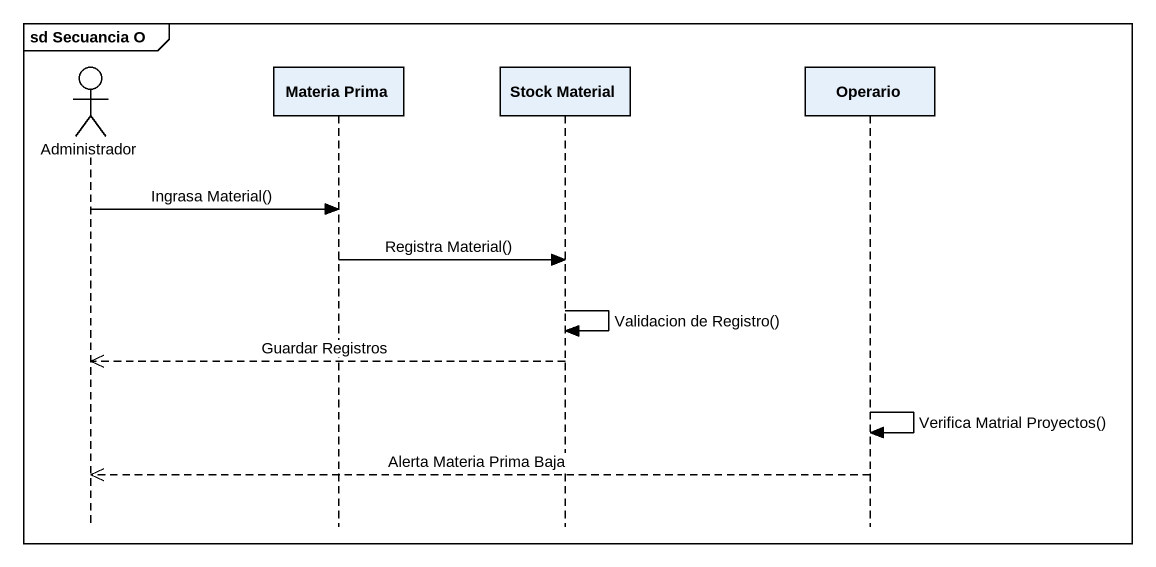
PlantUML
@startuml
mainframe sd Secuancia O
hide footbox
actor Administrador
participant "Materia Prima" as Materia_Prima
participant "Stock Material" as Stock_Material
participant Operario

Administrador -> Materia_Prima : Ingrasa Material()
Materia_Prima -> Stock_Material : Registra Material()
Stock_Material -> Stock_Material : Validacion de Registro()
Stock_Material -->> Administrador : Guardar Registros
Operario -> Operario : Verifica Matrial Proyectos()
Operario -->> Administrador : Alerta Materia Prima Baja
@enduml
